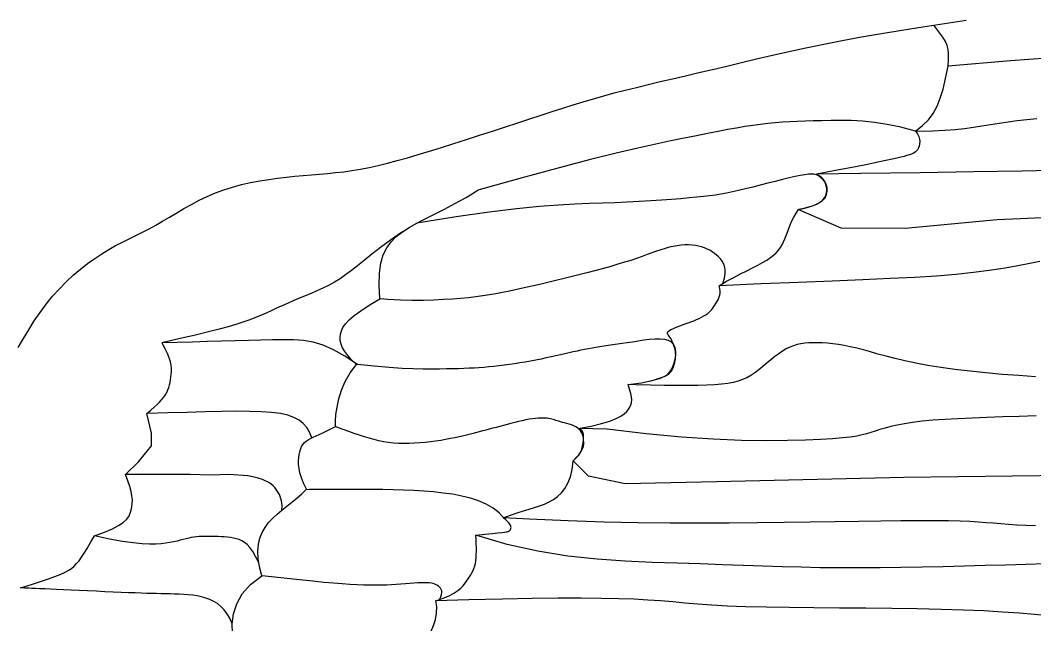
# Model space of a CAD drawing. Header units: millimetres. Extents: x 0 to 687901, y 0 to 346525.
# Drawn here: x 10412.34 to 10429.58, y 16961.77 to 16972.04 of the extents above; entities that cross this region are included whole.
import ezdxf

# ---------------------------------------------------------------- set-up
doc = ezdxf.new("R2010")
doc.units = ezdxf.units.MM
doc.layers.add('ARQ_Vista 01', color=1, linetype='Continuous')

# ---------------------------------------------------------------- blocks, each defined once
blk = doc.blocks.new('BRASÃO ESTADO PARANÁ')
at = {"layer": 'ARQ_Vista 01'}
for points in [[(3347.929, -30996.94), (3348.193, -30996.485), (3348.467, -30996.029), (3348.753, -30995.578), (3349.052, -30995.139), (3349.366, -30994.715), (3349.696, -30994.311), (3350.04, -30993.93), (3350.395, -30993.572), (3350.757, -30993.236), (3351.125, -30992.923), (3351.494, -30992.634), (3351.861, -30992.369), (3352.224, -30992.128), (3352.58, -30991.912), (3352.93, -30991.715), (3353.276, -30991.532), (3353.618, -30991.359), (3353.959, -30991.191), (3354.301, -30991.022), (3354.644, -30990.847), (3354.991, -30990.662), (3355.342, -30990.462), (3355.7, -30990.251), (3356.065, -30990.033), (3356.439, -30989.814), (3356.823, -30989.597), (3357.219, -30989.388), (3357.628, -30989.191), (3358.051, -30989.01), (3358.489, -30988.85), (3358.938, -30988.71), (3359.397, -30988.587), (3359.86, -30988.482), (3360.325, -30988.392), (3360.788, -30988.316), (3361.245, -30988.252), (3361.694, -30988.199), (3362.13, -30988.155), (3362.557, -30988.117), (3362.977, -30988.083), (3363.392, -30988.049), (3363.806, -30988.014), (3364.22, -30987.972), (3364.638, -30987.923), (3365.063, -30987.863), (3365.497, -30987.789), (3365.943, -30987.701), (3366.404, -30987.599), (3366.883, -30987.483), (3367.383, -30987.352), (3367.908, -30987.206), (3368.46, -30987.046), (3369.042, -30986.871), (3369.656, -30986.681), (3370.294, -30986.48), (3370.95, -30986.27), (3371.615, -30986.056), (3372.28, -30985.839), (3372.937, -30985.623), (3373.578, -30985.413), (3374.196, -30985.21), (3374.783, -30985.017), (3375.345, -30984.835), (3375.888, -30984.662), (3376.417, -30984.496), (3376.939, -30984.336), (3377.461, -30984.182), (3377.989, -30984.033), (3378.53, -30983.886), (3379.088, -30983.741), (3379.666, -30983.597), (3380.264, -30983.452), (3380.882, -30983.305), (3381.521, -30983.155), (3382.181, -30983.002), (3382.864, -30982.843), (3383.57, -30982.677), (3384.299, -30982.504), (3385.053, -30982.324), (3385.835, -30982.14), (3386.647, -30981.952), (3387.49, -30981.762), (3388.366, -30981.572), (3389.279, -30981.383), (3390.229, -30981.196), (3391.218, -30981.012), (3392.242, -30980.833), (3393.296, -30980.658), (3394.375, -30980.486), (3395.475, -30980.319), (3396.589, -30980.156)], [(3401.685, -30982.027), (3398.868, -30982.236), (3395.666, -30982.516)], [(3395.666, -30982.516), (3395.683, -30982.161), (3395.687, -30981.882), (3395.667, -30981.653), (3395.617, -30981.451), (3395.526, -30981.249), (3395.386, -30981.024), (3395.188, -30980.75), (3394.925, -30980.403)], [(3393.994, -30985.849), (3394.358, -30985.56), (3394.656, -30985.258), (3394.9, -30984.931), (3395.1, -30984.569), (3395.266, -30984.158), (3395.408, -30983.687), (3395.538, -30983.143), (3395.666, -30982.516)], [(3400.221, -30985.205), (3399.704, -30985.261), (3399.212, -30985.321), (3398.742, -30985.384), (3398.287, -30985.449), (3397.843, -30985.516), (3397.405, -30985.584), (3396.967, -30985.652), (3396.513, -30985.716), (3396.026, -30985.772), (3395.489, -30985.816), (3394.885, -30985.845), (3394.197, -30985.853), (3393.994, -30985.849)], [(3393.994, -30985.849), (3393.246, -30985.647), (3392.544, -30985.499), (3391.887, -30985.397), (3391.272, -30985.333), (3390.697, -30985.301), (3390.158, -30985.291), (3389.654, -30985.295), (3389.182, -30985.307), (3388.739, -30985.32), (3388.321, -30985.333), (3387.922, -30985.348), (3387.536, -30985.366), (3387.16, -30985.388), (3386.788, -30985.416), (3386.414, -30985.451), (3386.034, -30985.495), (3385.643, -30985.548), (3385.234, -30985.61), (3384.803, -30985.683), (3384.345, -30985.766), (3383.853, -30985.859), (3383.322, -30985.962), (3382.747, -30986.076), (3382.123, -30986.201), (3381.438, -30986.339), (3380.656, -30986.503), (3379.734, -30986.709), (3378.629, -30986.97), (3377.299, -30987.302), (3375.701, -30987.721), (3373.793, -30988.241), (3371.532, -30988.878)], [(3401.66, -30987.845), (3399.442, -30987.888), (3396.976, -30987.932), (3394.232, -30987.976), (3391.185, -30988.022), (3388.915, -30988.052)], [(3393.994, -30985.849), (3394.089, -30985.983), (3394.154, -30986.117), (3394.193, -30986.248), (3394.208, -30986.375), (3394.202, -30986.494), (3394.179, -30986.605), (3394.142, -30986.705), (3394.093, -30986.793), (3394.034, -30986.866), (3393.966, -30986.927), (3393.885, -30986.978), (3393.79, -30987.021), (3393.679, -30987.061), (3393.55, -30987.098), (3393.402, -30987.135), (3393.233, -30987.176), (3393.036, -30987.222), (3392.791, -30987.279), (3392.473, -30987.349), (3392.058, -30987.437), (3391.519, -30987.547), (3390.832, -30987.683), (3389.972, -30987.85), (3388.915, -30988.052)], [(3388.092, -30989.842), (3388.432, -30989.766), (3388.711, -30989.68), (3388.934, -30989.584), (3389.108, -30989.48), (3389.239, -30989.369), (3389.331, -30989.253), (3389.392, -30989.133), (3389.426, -30989.011), (3389.439, -30988.888), (3389.433, -30988.766), (3389.411, -30988.647), (3389.373, -30988.533), (3389.322, -30988.426), (3389.258, -30988.329), (3389.185, -30988.244), (3389.103, -30988.172), (3389.014, -30988.116), (3388.913, -30988.076), (3388.796, -30988.052), (3388.659, -30988.043), (3388.496, -30988.051), (3388.303, -30988.075), (3388.076, -30988.114), (3387.809, -30988.17), (3387.501, -30988.241), (3387.159, -30988.325), (3386.791, -30988.417), (3386.408, -30988.515), (3386.019, -30988.615), (3385.634, -30988.713), (3385.262, -30988.805), (3384.912, -30988.889), (3384.591, -30988.961), (3384.293, -30989.023), (3384.005, -30989.076), (3383.719, -30989.122), (3383.424, -30989.162), (3383.109, -30989.199), (3382.765, -30989.235), (3382.38, -30989.27), (3381.948, -30989.306), (3381.471, -30989.343), (3380.952, -30989.381), (3380.398, -30989.417), (3379.811, -30989.452), (3379.198, -30989.484), (3378.563, -30989.512), (3377.911, -30989.536), (3377.237, -30989.557), (3376.506, -30989.585), (3375.672, -30989.631), (3374.691, -30989.708), (3373.517, -30989.827), (3372.106, -30990), (3370.412, -30990.239), (3368.392, -30990.556)], [(3388.915, -30988.052), (3389.081, -30988.166), (3389.21, -30988.28), (3389.305, -30988.394), (3389.371, -30988.506), (3389.412, -30988.615), (3389.434, -30988.721), (3389.441, -30988.822), (3389.437, -30988.917), (3389.426, -30989.007), (3389.408, -30989.09), (3389.383, -30989.168), (3389.349, -30989.24), (3389.307, -30989.308), (3389.254, -30989.371), (3389.191, -30989.43), (3389.117, -30989.485), (3389.031, -30989.538), (3388.932, -30989.587), (3388.818, -30989.635), (3388.689, -30989.682), (3388.542, -30989.727), (3388.378, -30989.773), (3388.194, -30989.819), (3387.99, -30989.866)], [(3366.49, -30994.446), (3366.453, -30993.733), (3366.472, -30993.128), (3366.546, -30992.618), (3366.672, -30992.189), (3366.847, -30991.827), (3367.07, -30991.519), (3367.339, -30991.251), (3367.651, -30991.009), (3368.004, -30990.782), (3368.396, -30990.559), (3368.828, -30990.333), (3369.297, -30990.097), (3369.804, -30989.841), (3370.346, -30989.558), (3370.922, -30989.239), (3371.532, -30988.878)], [(3400.379, -30992.536), (3399.782, -30992.649), (3399.158, -30992.765), (3398.491, -30992.881), (3397.765, -30992.993), (3396.963, -30993.098), (3396.07, -30993.191), (3395.07, -30993.272), (3393.949, -30993.342), (3392.692, -30993.406), (3391.288, -30993.467), (3389.72, -30993.53), (3387.977, -30993.598), (3386.044, -30993.676), (3383.908, -30993.768)], [(3383.908, -30993.768), (3384.294, -30993.543), (3384.661, -30993.342), (3385.006, -30993.161), (3385.328, -30992.998), (3385.625, -30992.849), (3385.897, -30992.711), (3386.142, -30992.58), (3386.358, -30992.455), (3386.545, -30992.331), (3386.705, -30992.206), (3386.842, -30992.08), (3386.959, -30991.951), (3387.058, -30991.817), (3387.144, -30991.676), (3387.22, -30991.526), (3387.289, -30991.367), (3387.355, -30991.198), (3387.42, -30991.018), (3387.488, -30990.832), (3387.562, -30990.641), (3387.647, -30990.446), (3387.744, -30990.251), (3387.857, -30990.057), (3387.99, -30989.866)], [(3387.99, -30989.866), (3390.162, -30990.802), (3393.453, -30990.81), (3398.182, -30990.379), (3404.06, -30990.115), (3410.143, -30989.945), (3416.198, -30990.623), (3419.697, -30990.874), (3429.009, -30990.265), (3430.093, -30989.737)], [(3367.651, -30991.009), (3367.048, -30991.434), (3366.53, -30991.816), (3366.081, -30992.16), (3365.69, -30992.469), (3365.345, -30992.745), (3365.031, -30992.991), (3364.737, -30993.212), (3364.45, -30993.41), (3364.16, -30993.588), (3363.864, -30993.75), (3363.566, -30993.898), (3363.266, -30994.034), (3362.966, -30994.163), (3362.668, -30994.287), (3362.372, -30994.408), (3362.08, -30994.531), (3361.793, -30994.656), (3361.511, -30994.783), (3361.229, -30994.912), (3360.947, -30995.041), (3360.663, -30995.169), (3360.374, -30995.294), (3360.078, -30995.415), (3359.774, -30995.532), (3359.456, -30995.644), (3359.108, -30995.754), (3358.71, -30995.87), (3358.244, -30995.995), (3357.69, -30996.136), (3357.028, -30996.297), (3356.241, -30996.484), (3355.307, -30996.703)], [(3384.101, -30993.656), (3384.178, -30993.378), (3384.215, -30993.142), (3384.218, -30992.941), (3384.192, -30992.772), (3384.14, -30992.627), (3384.069, -30992.503), (3383.981, -30992.394), (3383.884, -30992.295), (3383.78, -30992.201), (3383.669, -30992.113), (3383.552, -30992.03), (3383.429, -30991.955), (3383.297, -30991.887), (3383.158, -30991.827), (3383.011, -30991.777), (3382.855, -30991.736), (3382.691, -30991.707), (3382.518, -30991.687), (3382.337, -30991.679), (3382.15, -30991.681), (3381.957, -30991.695), (3381.758, -30991.719), (3381.555, -30991.754), (3381.348, -30991.801), (3381.137, -30991.859), (3380.921, -30991.926), (3380.696, -30992.002), (3380.462, -30992.085), (3380.214, -30992.175), (3379.952, -30992.27), (3379.672, -30992.368), (3379.371, -30992.468), (3379.05, -30992.57), (3378.708, -30992.672), (3378.348, -30992.776), (3377.973, -30992.88), (3377.585, -30992.984), (3377.186, -30993.088), (3376.779, -30993.193), (3376.366, -30993.297), (3375.95, -30993.401), (3375.532, -30993.503), (3375.116, -30993.604), (3374.704, -30993.701), (3374.299, -30993.795), (3373.904, -30993.885), (3373.52, -30993.969), (3373.151, -30994.047), (3372.798, -30994.118), (3372.455, -30994.182), (3372.116, -30994.241), (3371.773, -30994.293), (3371.419, -30994.34), (3371.049, -30994.383), (3370.654, -30994.42), (3370.228, -30994.454), (3369.766, -30994.483), (3369.266, -30994.506), (3368.73, -30994.52), (3368.159, -30994.521), (3367.553, -30994.508), (3366.912, -30994.477), (3366.49, -30994.446)], [(3379.236, -30998.838), (3379.919, -30998.743), (3380.448, -30998.638), (3380.844, -30998.524), (3381.128, -30998.406), (3381.321, -30998.284), (3381.444, -30998.161), (3381.519, -30998.041), (3381.565, -30997.925), (3381.601, -30997.815), (3381.63, -30997.711), (3381.652, -30997.613), (3381.668, -30997.518), (3381.677, -30997.425), (3381.68, -30997.335), (3381.677, -30997.245), (3381.667, -30997.154), (3381.652, -30997.063), (3381.631, -30996.97), (3381.605, -30996.879), (3381.575, -30996.79), (3381.542, -30996.704), (3381.505, -30996.622), (3381.466, -30996.546), (3381.424, -30996.476), (3381.382, -30996.414), (3381.342, -30996.358), (3381.306, -30996.308), (3381.278, -30996.263), (3381.26, -30996.22), (3381.257, -30996.18), (3381.27, -30996.141), (3381.303, -30996.101), (3381.358, -30996.06), (3381.433, -30996.018), (3381.527, -30995.974), (3381.635, -30995.929), (3381.756, -30995.882), (3381.887, -30995.833), (3382.026, -30995.782), (3382.17, -30995.73), (3382.316, -30995.676), (3382.462, -30995.62), (3382.607, -30995.562), (3382.747, -30995.503), (3382.882, -30995.443), (3383.009, -30995.381), (3383.126, -30995.319), (3383.231, -30995.255), (3383.323, -30995.191), (3383.402, -30995.125), (3383.472, -30995.058), (3383.533, -30994.988), (3383.59, -30994.915), (3383.642, -30994.84), (3383.694, -30994.76), (3383.746, -30994.676), (3383.8, -30994.588), (3383.853, -30994.494), (3383.9, -30994.393), (3383.938, -30994.286), (3383.962, -30994.17), (3383.968, -30994.046), (3383.951, -30993.912), (3383.908, -30993.768)], [(3400.151, -30998.436), (3399.288, -30998.382), (3398.435, -30998.317), (3397.599, -30998.242), (3396.79, -30998.158), (3396.017, -30998.066), (3395.29, -30997.965), (3394.616, -30997.858), (3394.004, -30997.743), (3393.448, -30997.625), (3392.944, -30997.506), (3392.485, -30997.387), (3392.064, -30997.272), (3391.676, -30997.163), (3391.314, -30997.063), (3390.972, -30996.975), (3390.645, -30996.9), (3390.332, -30996.838), (3390.032, -30996.788), (3389.746, -30996.75), (3389.474, -30996.723), (3389.215, -30996.705), (3388.97, -30996.696), (3388.737, -30996.696), (3388.518, -30996.703), (3388.309, -30996.72), (3388.109, -30996.748), (3387.916, -30996.789), (3387.727, -30996.845), (3387.54, -30996.918), (3387.353, -30997.01), (3387.163, -30997.122), (3386.97, -30997.257), (3386.772, -30997.408), (3386.571, -30997.571), (3386.368, -30997.74), (3386.162, -30997.91), (3385.955, -30998.075), (3385.746, -30998.229), (3385.538, -30998.368), (3385.328, -30998.486), (3385.111, -30998.584), (3384.881, -30998.665), (3384.63, -30998.73), (3384.351, -30998.781), (3384.038, -30998.82), (3383.682, -30998.849), (3383.278, -30998.87), (3382.82, -30998.885), (3382.304, -30998.893), (3381.73, -30998.895), (3381.097, -30998.889), (3380.403, -30998.875), (3379.646, -30998.853), (3379.236, -30998.838)], [(3365.288, -30997.813), (3365.041, -30997.573), (3364.842, -30997.35), (3364.689, -30997.144), (3364.577, -30996.95), (3364.503, -30996.767), (3364.464, -30996.592), (3364.455, -30996.422), (3364.473, -30996.255), (3364.518, -30996.087), (3364.598, -30995.913), (3364.725, -30995.728), (3364.911, -30995.527), (3365.169, -30995.303), (3365.51, -30995.052), (3365.947, -30994.768), (3366.49, -30994.446)], [(3354.539, -31000.325), (3354.74, -31000.145), (3354.913, -30999.99), (3355.06, -30999.855), (3355.184, -30999.735), (3355.288, -30999.626), (3355.375, -30999.524), (3355.449, -30999.424), (3355.512, -30999.323), (3355.568, -30999.215), (3355.616, -30999.102), (3355.658, -30998.983), (3355.693, -30998.859), (3355.723, -30998.73), (3355.747, -30998.596), (3355.766, -30998.458), (3355.78, -30998.317), (3355.79, -30998.171), (3355.79, -30998.017), (3355.776, -30997.852), (3355.743, -30997.672), (3355.686, -30997.473), (3355.599, -30997.251), (3355.478, -30997.002), (3355.318, -30996.722)], [(3365.34, -30997.812), (3364.703, -30997.377), (3364.122, -30997.052), (3363.582, -30996.822), (3363.069, -30996.671), (3362.567, -30996.584), (3362.063, -30996.545), (3361.541, -30996.538), (3360.987, -30996.549), (3360.39, -30996.564), (3359.751, -30996.581), (3359.075, -30996.599), (3358.367, -30996.618), (3357.631, -30996.638), (3356.872, -30996.659), (3356.096, -30996.681), (3355.307, -30996.703)], [(3380.356, -30998.657), (3380.589, -30998.59), (3380.785, -30998.534), (3380.949, -30998.482), (3381.087, -30998.428), (3381.203, -30998.365), (3381.302, -30998.288), (3381.388, -30998.19), (3381.467, -30998.064), (3381.541, -30997.908), (3381.606, -30997.727), (3381.656, -30997.532), (3381.686, -30997.332), (3381.689, -30997.136), (3381.659, -30996.953), (3381.592, -30996.794), (3381.48, -30996.667), (3381.32, -30996.579), (3381.118, -30996.528), (3380.882, -30996.507), (3380.62, -30996.51), (3380.339, -30996.533), (3380.049, -30996.568), (3379.756, -30996.611), (3379.47, -30996.656), (3379.196, -30996.697), (3378.934, -30996.735), (3378.685, -30996.771), (3378.447, -30996.804), (3378.22, -30996.836), (3378.001, -30996.867), (3377.791, -30996.899), (3377.588, -30996.931), (3377.391, -30996.965), (3377.198, -30997), (3377.007, -30997.037), (3376.815, -30997.076), (3376.62, -30997.118), (3376.421, -30997.161), (3376.214, -30997.208), (3375.998, -30997.257), (3375.77, -30997.309), (3375.532, -30997.362), (3375.284, -30997.418), (3375.029, -30997.473), (3374.768, -30997.529), (3374.501, -30997.583), (3374.231, -30997.635), (3373.959, -30997.685), (3373.686, -30997.732), (3373.413, -30997.774), (3373.141, -30997.814), (3372.871, -30997.85), (3372.603, -30997.882), (3372.339, -30997.911), (3372.08, -30997.936), (3371.825, -30997.958), (3371.576, -30997.977), (3371.328, -30997.992), (3371.075, -30998.005), (3370.812, -30998.015), (3370.534, -30998.024), (3370.235, -30998.031), (3369.91, -30998.036), (3369.554, -30998.041), (3369.16, -30998.045), (3368.716, -30998.044), (3368.212, -30998.034), (3367.634, -30998.01), (3366.971, -30997.968), (3366.21, -30997.903), (3365.34, -30997.812), (3365.279, -30997.804)], [(3364.209, -31000.996), (3364.216, -31000.717), (3364.242, -31000.378), (3364.296, -30999.991), (3364.386, -30999.57), (3364.521, -30999.128), (3364.711, -30998.679), (3364.963, -30998.236), (3365.288, -30997.813)], [(3400.19, -31000.45), (3399.315, -31000.474), (3398.471, -31000.5), (3397.661, -31000.526), (3396.892, -31000.556), (3396.169, -31000.589), (3395.498, -31000.627), (3394.884, -31000.671), (3394.332, -31000.723), (3393.845, -31000.782), (3393.419, -31000.848), (3393.046, -31000.919), (3392.718, -31000.994), (3392.427, -31001.07), (3392.165, -31001.147), (3391.926, -31001.221), (3391.701, -31001.293), (3391.481, -31001.36), (3391.246, -31001.422), (3390.976, -31001.479), (3390.648, -31001.532), (3390.242, -31001.579), (3389.737, -31001.621), (3389.111, -31001.658), (3388.343, -31001.69), (3387.415, -31001.714), (3386.319, -31001.723), (3385.051, -31001.703), (3383.606, -31001.645), (3381.981, -31001.537), (3380.17, -31001.367), (3378.17, -31001.124), (3376.689, -31001.1)], [(3376.689, -31001.1), (3377.348, -31000.968), (3377.879, -31000.838), (3378.298, -31000.708), (3378.621, -31000.581), (3378.863, -31000.456), (3379.04, -31000.334), (3379.167, -31000.216), (3379.259, -31000.101), (3379.33, -30999.99), (3379.381, -30999.876), (3379.412, -30999.756), (3379.422, -30999.622), (3379.41, -30999.469), (3379.375, -30999.291), (3379.318, -30999.083), (3379.236, -30998.838)], [(3353.434, -31003.445), (3353.434, -31003.445), (3354.103, -31002.8), (3354.778, -31001.987), (3354.777, -31001.337), (3354.539, -31000.325)], [(3362.997, -31001.576), (3362.881, -31001.287), (3362.739, -31001.04), (3362.564, -31000.832), (3362.348, -31000.66), (3362.085, -31000.52), (3361.766, -31000.411), (3361.385, -31000.329), (3360.934, -31000.27), (3360.407, -31000.233), (3359.803, -31000.214), (3359.121, -31000.21), (3358.361, -31000.219), (3357.523, -31000.238), (3356.607, -31000.263), (3355.612, -31000.293), (3354.539, -31000.325)], [(3362.721, -31004.197), (3362.572, -31003.899), (3362.464, -31003.624), (3362.389, -31003.372), (3362.345, -31003.142), (3362.324, -31002.934), (3362.323, -31002.746), (3362.335, -31002.577), (3362.356, -31002.426), (3362.381, -31002.293), (3362.412, -31002.176), (3362.45, -31002.071), (3362.496, -31001.978), (3362.554, -31001.895), (3362.624, -31001.818), (3362.709, -31001.747), (3362.81, -31001.678), (3362.929, -31001.611), (3363.065, -31001.542), (3363.218, -31001.471), (3363.387, -31001.394), (3363.571, -31001.31), (3363.77, -31001.217), (3363.983, -31001.113), (3364.209, -31000.996)], [(3376.418, -31002.742), (3376.578, -31002.586), (3376.703, -31002.447), (3376.799, -31002.32), (3376.868, -31002.204), (3376.915, -31002.096), (3376.943, -31001.993), (3376.957, -31001.893), (3376.96, -31001.794), (3376.956, -31001.694), (3376.944, -31001.593), (3376.923, -31001.494), (3376.892, -31001.396), (3376.85, -31001.304), (3376.796, -31001.216), (3376.729, -31001.136), (3376.648, -31001.065), (3376.553, -31001.003), (3376.446, -31000.951), (3376.332, -31000.906), (3376.212, -31000.867), (3376.092, -31000.833), (3375.975, -31000.804), (3375.864, -31000.776), (3375.762, -31000.75), (3375.673, -31000.724), (3375.595, -31000.698), (3375.524, -31000.674), (3375.457, -31000.65), (3375.391, -31000.628), (3375.324, -31000.608), (3375.253, -31000.59), (3375.173, -31000.576), (3375.084, -31000.565), (3374.984, -31000.557), (3374.873, -31000.554), (3374.752, -31000.556), (3374.62, -31000.563), (3374.477, -31000.576), (3374.324, -31000.595), (3374.16, -31000.621), (3373.985, -31000.653), (3373.802, -31000.691), (3373.612, -31000.734), (3373.419, -31000.781), (3373.223, -31000.831), (3373.027, -31000.882), (3372.834, -31000.933), (3372.646, -31000.984), (3372.464, -31001.033), (3372.287, -31001.081), (3372.112, -31001.127), (3371.938, -31001.174), (3371.763, -31001.22), (3371.584, -31001.266), (3371.4, -31001.313), (3371.208, -31001.361), (3371.007, -31001.411), (3370.797, -31001.462), (3370.578, -31001.513), (3370.35, -31001.563), (3370.114, -31001.612), (3369.87, -31001.658), (3369.618, -31001.702), (3369.358, -31001.742), (3369.092, -31001.778), (3368.82, -31001.808), (3368.545, -31001.833), (3368.269, -31001.85), (3367.994, -31001.86), (3367.721, -31001.861), (3367.452, -31001.854), (3367.19, -31001.836), (3366.936, -31001.807), (3366.688, -31001.768), (3366.443, -31001.719), (3366.198, -31001.661), (3365.952, -31001.593), (3365.702, -31001.517), (3365.444, -31001.434), (3365.177, -31001.342), (3364.898, -31001.243), (3364.604, -31001.137), (3364.293, -31001.022), (3364.209, -31000.99)], [(3419.714, -31001.077), (3420.17, -31002.291), (3418.953, -31002.962), (3416.161, -31003.563), (3411.155, -31003.928), (3404.552, -31003.476), (3393.387, -31003.601), (3383.772, -31003.833), (3379.093, -31003.926), (3377.211, -31003.53), (3376.418, -31002.742)], [(3376.418, -31002.742), (3376.542, -31002.632), (3376.641, -31002.532), (3376.719, -31002.437), (3376.779, -31002.346), (3376.824, -31002.254), (3376.858, -31002.157), (3376.885, -31002.052), (3376.907, -31001.936), (3376.927, -31001.807), (3376.942, -31001.67), (3376.948, -31001.532), (3376.941, -31001.402), (3376.915, -31001.287), (3376.868, -31001.193), (3376.794, -31001.128), (3376.689, -31001.1)], [(3372.824, -31005.668), (3373.198, -31005.531), (3373.542, -31005.417), (3373.861, -31005.319), (3374.158, -31005.231), (3374.434, -31005.147), (3374.694, -31005.061), (3374.941, -31004.967), (3375.177, -31004.859), (3375.404, -31004.731), (3375.62, -31004.577), (3375.819, -31004.389), (3375.997, -31004.163), (3376.151, -31003.892), (3376.275, -31003.568), (3376.366, -31003.187), (3376.418, -31002.742)], [(3351.843, -31006.599), (3352.36, -31006.414), (3352.769, -31006.24), (3353.085, -31006.073), (3353.32, -31005.912), (3353.489, -31005.754), (3353.605, -31005.598), (3353.681, -31005.441), (3353.731, -31005.281), (3353.766, -31005.115), (3353.786, -31004.941), (3353.788, -31004.752), (3353.77, -31004.545), (3353.728, -31004.315), (3353.659, -31004.058), (3353.562, -31003.77), (3353.433, -31003.445)], [(3361.468, -31005.28), (3361.475, -31005.037), (3361.45, -31004.805), (3361.348, -31004.485), (3361.1, -31004.113), (3361.021, -31004.029), (3360.83, -31003.882), (3360.474, -31003.706), (3360.197, -31003.616), (3359.721, -31003.518), (3358.74, -31003.458), (3357.8, -31003.482), (3356.758, -31003.454), (3355.894, -31003.454), (3354.989, -31003.453), (3353.433, -31003.445)], [(3400.147, -31006.087), (3399.651, -31006.065), (3399.19, -31006.041), (3398.766, -31006.014), (3398.376, -31005.984), (3398.003, -31005.953), (3397.627, -31005.923), (3397.228, -31005.893), (3396.786, -31005.867), (3396.278, -31005.845), (3395.687, -31005.829), (3394.99, -31005.82), (3394.172, -31005.82), (3393.24, -31005.827), (3392.205, -31005.84), (3391.077, -31005.857), (3389.868, -31005.876), (3388.588, -31005.897), (3387.248, -31005.917), (3385.86, -31005.935), (3384.43, -31005.948), (3382.947, -31005.955), (3381.394, -31005.95), (3379.755, -31005.93), (3378.015, -31005.891), (3376.157, -31005.829), (3374.165, -31005.742), (3372.824, -31005.668)], [(3360.434, -31008.645), (3360.31, -31008.182), (3360.242, -31007.761), (3360.226, -31007.378), (3360.259, -31007.03), (3360.335, -31006.714), (3360.451, -31006.425), (3360.602, -31006.162), (3360.784, -31005.919), (3360.993, -31005.695), (3361.223, -31005.484), (3361.468, -31005.28), (3361.722, -31005.079), (3361.98, -31004.876), (3362.237, -31004.664), (3362.485, -31004.44), (3362.721, -31004.197)], [(3372.886, -31005.717), (3372.619, -31005.425), (3372.307, -31005.178), (3371.955, -31004.972), (3371.566, -31004.802), (3371.147, -31004.665), (3370.702, -31004.555), (3370.235, -31004.468), (3369.752, -31004.4), (3369.256, -31004.346), (3368.75, -31004.305), (3368.235, -31004.274), (3367.713, -31004.252), (3367.185, -31004.237), (3366.653, -31004.228), (3366.118, -31004.222), (3365.581, -31004.218), (3365.044, -31004.214), (3364.507, -31004.212), (3363.97, -31004.212), (3363.43, -31004.215), (3362.89, -31004.223), (3362.69, -31004.229)], [(3371.429, -31006.566), (3371.905, -31006.516), (3372.276, -31006.478), (3372.556, -31006.448), (3372.759, -31006.425), (3372.9, -31006.407), (3372.992, -31006.392), (3373.051, -31006.379), (3373.091, -31006.366), (3373.123, -31006.351), (3373.151, -31006.333), (3373.174, -31006.313), (3373.193, -31006.291), (3373.207, -31006.266), (3373.217, -31006.238), (3373.224, -31006.207), (3373.227, -31006.174), (3373.226, -31006.136), (3373.218, -31006.095), (3373.199, -31006.047), (3373.167, -31005.992), (3373.117, -31005.928), (3373.045, -31005.853), (3372.949, -31005.767), (3372.824, -31005.668)], [(3348.041, -31009.264), (3348.604, -31009.088), (3349.081, -31008.935), (3349.48, -31008.802), (3349.812, -31008.684), (3350.086, -31008.576), (3350.312, -31008.473), (3350.5, -31008.371), (3350.659, -31008.265), (3350.799, -31008.151), (3350.926, -31008.022), (3351.05, -31007.873), (3351.175, -31007.697), (3351.31, -31007.487), (3351.462, -31007.239), (3351.637, -31006.945), (3351.843, -31006.599)], [(3360.276, -31007.972), (3360.118, -31007.656), (3359.968, -31007.402), (3359.824, -31007.202), (3359.683, -31007.048), (3359.544, -31006.934), (3359.405, -31006.85), (3359.265, -31006.79), (3359.121, -31006.747), (3358.973, -31006.713), (3358.82, -31006.687), (3358.665, -31006.667), (3358.509, -31006.653), (3358.352, -31006.643), (3358.197, -31006.636), (3358.044, -31006.632), (3357.895, -31006.628), (3357.751, -31006.625), (3357.611, -31006.623), (3357.475, -31006.623), (3357.341, -31006.626), (3357.21, -31006.632), (3357.078, -31006.643), (3356.947, -31006.659), (3356.815, -31006.681), (3356.681, -31006.71), (3356.543, -31006.744), (3356.399, -31006.782), (3356.245, -31006.823), (3356.081, -31006.865), (3355.903, -31006.905), (3355.709, -31006.944), (3355.497, -31006.978), (3355.262, -31007.007), (3354.993, -31007.025), (3354.675, -31007.026), (3354.293, -31007.006), (3353.833, -31006.959), (3353.281, -31006.879), (3352.623, -31006.761), (3351.843, -31006.599)], [(3369.367, -31009.929), (3369.745, -31009.799), (3370.053, -31009.667), (3370.299, -31009.536), (3370.494, -31009.406), (3370.646, -31009.279), (3370.765, -31009.154), (3370.861, -31009.033), (3370.944, -31008.917), (3371.021, -31008.806), (3371.093, -31008.698), (3371.16, -31008.592), (3371.222, -31008.486), (3371.277, -31008.377), (3371.325, -31008.263), (3371.365, -31008.143), (3371.397, -31008.014), (3371.42, -31007.874), (3371.435, -31007.723), (3371.444, -31007.56), (3371.448, -31007.386), (3371.447, -31007.2), (3371.442, -31007.001), (3371.436, -31006.79), (3371.429, -31006.566)], [(3400.662, -31008.04), (3399.663, -31008.068), (3398.631, -31008.097), (3397.575, -31008.126), (3396.5, -31008.155), (3395.416, -31008.182), (3394.328, -31008.205), (3393.245, -31008.225), (3392.175, -31008.238), (3391.123, -31008.244), (3390.098, -31008.242), (3389.104, -31008.23), (3388.128, -31008.211), (3387.154, -31008.184), (3386.166, -31008.152), (3385.149, -31008.116), (3384.085, -31008.077), (3382.96, -31008.038), (3381.757, -31007.998), (3380.465, -31007.957), (3379.092, -31007.896), (3377.649, -31007.795), (3376.149, -31007.632), (3374.604, -31007.387), (3373.027, -31007.039), (3371.429, -31006.566)], [(3400.799, -31010.692), (3400.102, -31010.626), (3399.323, -31010.562), (3398.458, -31010.503), (3397.504, -31010.45), (3396.458, -31010.405), (3395.316, -31010.369), (3394.081, -31010.343), (3392.777, -31010.325), (3391.437, -31010.313), (3390.09, -31010.303), (3388.768, -31010.293), (3387.501, -31010.28), (3386.321, -31010.261), (3385.258, -31010.234), (3384.334, -31010.197), (3383.528, -31010.151), (3382.813, -31010.099), (3382.157, -31010.044), (3381.532, -31009.989), (3380.909, -31009.937), (3380.257, -31009.89), (3379.549, -31009.851), (3378.755, -31009.822), (3377.854, -31009.804), (3376.827, -31009.797), (3375.653, -31009.801), (3374.313, -31009.817), (3372.787, -31009.845), (3371.056, -31009.884), (3369.367, -31009.929)], [(3359.066, -31012.309), (3358.979, -31011.974), (3358.922, -31011.565), (3358.916, -31011.101), (3358.984, -31010.602), (3359.147, -31010.088), (3359.428, -31009.577), (3359.85, -31009.09), (3360.434, -31008.645)], [(3369.556, -31009.864), (3369.623, -31009.726), (3369.662, -31009.607), (3369.676, -31009.506), (3369.669, -31009.419), (3369.645, -31009.346), (3369.607, -31009.283), (3369.56, -31009.23), (3369.505, -31009.183), (3369.447, -31009.142), (3369.383, -31009.105), (3369.312, -31009.074), (3369.232, -31009.047), (3369.14, -31009.027), (3369.034, -31009.012), (3368.913, -31009.004), (3368.773, -31009.001), (3368.614, -31009.005), (3368.437, -31009.013), (3368.243, -31009.026), (3368.034, -31009.042), (3367.812, -31009.059), (3367.578, -31009.076), (3367.336, -31009.093), (3367.085, -31009.108), (3366.828, -31009.12), (3366.562, -31009.128), (3366.282, -31009.131), (3365.985, -31009.13), (3365.668, -31009.123), (3365.327, -31009.11), (3364.958, -31009.09), (3364.557, -31009.063), (3364.119, -31009.028), (3363.622, -31008.983), (3363.046, -31008.926), (3362.365, -31008.855), (3361.559, -31008.768), (3360.605, -31008.663), (3360.434, -31008.644)], [(3358.916, -31011.101), (3358.788, -31010.825), (3358.647, -31010.587), (3358.494, -31010.385), (3358.328, -31010.215), (3358.152, -31010.073), (3357.965, -31009.957), (3357.767, -31009.863), (3357.56, -31009.787), (3357.344, -31009.727), (3357.12, -31009.681), (3356.891, -31009.646), (3356.658, -31009.621), (3356.423, -31009.603), (3356.187, -31009.591), (3355.953, -31009.584), (3355.723, -31009.578), (3355.496, -31009.572), (3355.269, -31009.567), (3355.036, -31009.561), (3354.791, -31009.554), (3354.53, -31009.546), (3354.247, -31009.537), (3353.936, -31009.525), (3353.591, -31009.512), (3353.211, -31009.497), (3352.802, -31009.479), (3352.373, -31009.461), (3351.933, -31009.441), (3351.492, -31009.422), (3351.059, -31009.402), (3350.643, -31009.383), (3350.254, -31009.365), (3349.899, -31009.349), (3349.58, -31009.334), (3349.294, -31009.321), (3349.042, -31009.309), (3348.822, -31009.299), (3348.633, -31009.291), (3348.475, -31009.283), (3348.346, -31009.278), (3348.246, -31009.273), (3348.17, -31009.269), (3348.116, -31009.267), (3348.08, -31009.265), (3348.058, -31009.264), (3348.046, -31009.264), (3348.042, -31009.264), (3348.041, -31009.264), (3348.041, -31009.264), (3348.041, -31009.264), (3348.041, -31009.264), (3348.041, -31009.264), (3348.041, -31009.264), (3348.041, -31009.264), (3348.041, -31009.264), (3348.041, -31009.264), (3348.041, -31009.264), (3348.041, -31009.264), (3348.041, -31009.264), (3348.041, -31009.264), (3348.041, -31009.264), (3348.041, -31009.264), (3348.041, -31009.264), (3348.041, -31009.264)], [(3368.767, -31012.039), (3368.877, -31011.917), (3369.003, -31011.727), (3369.132, -31011.482), (3369.25, -31011.196), (3369.346, -31010.884), (3369.406, -31010.56), (3369.417, -31010.237), (3369.367, -31009.929)]]:
    blk.add_lwpolyline(points, dxfattribs=at)

msp = doc.modelspace()

# ---------------------------------------------------------------- block references
at = {"layer": 'ARQ_Vista 01', "xscale": 0.3311642879270948, "yscale": 0.3311642879998544, "zscale": 0.331164288}
msp.add_blockref('BRASÃO ESTADO PARANÁ', (9303.587, 27231.558), dxfattribs=at)

doc.saveas('drawing.dxf')
